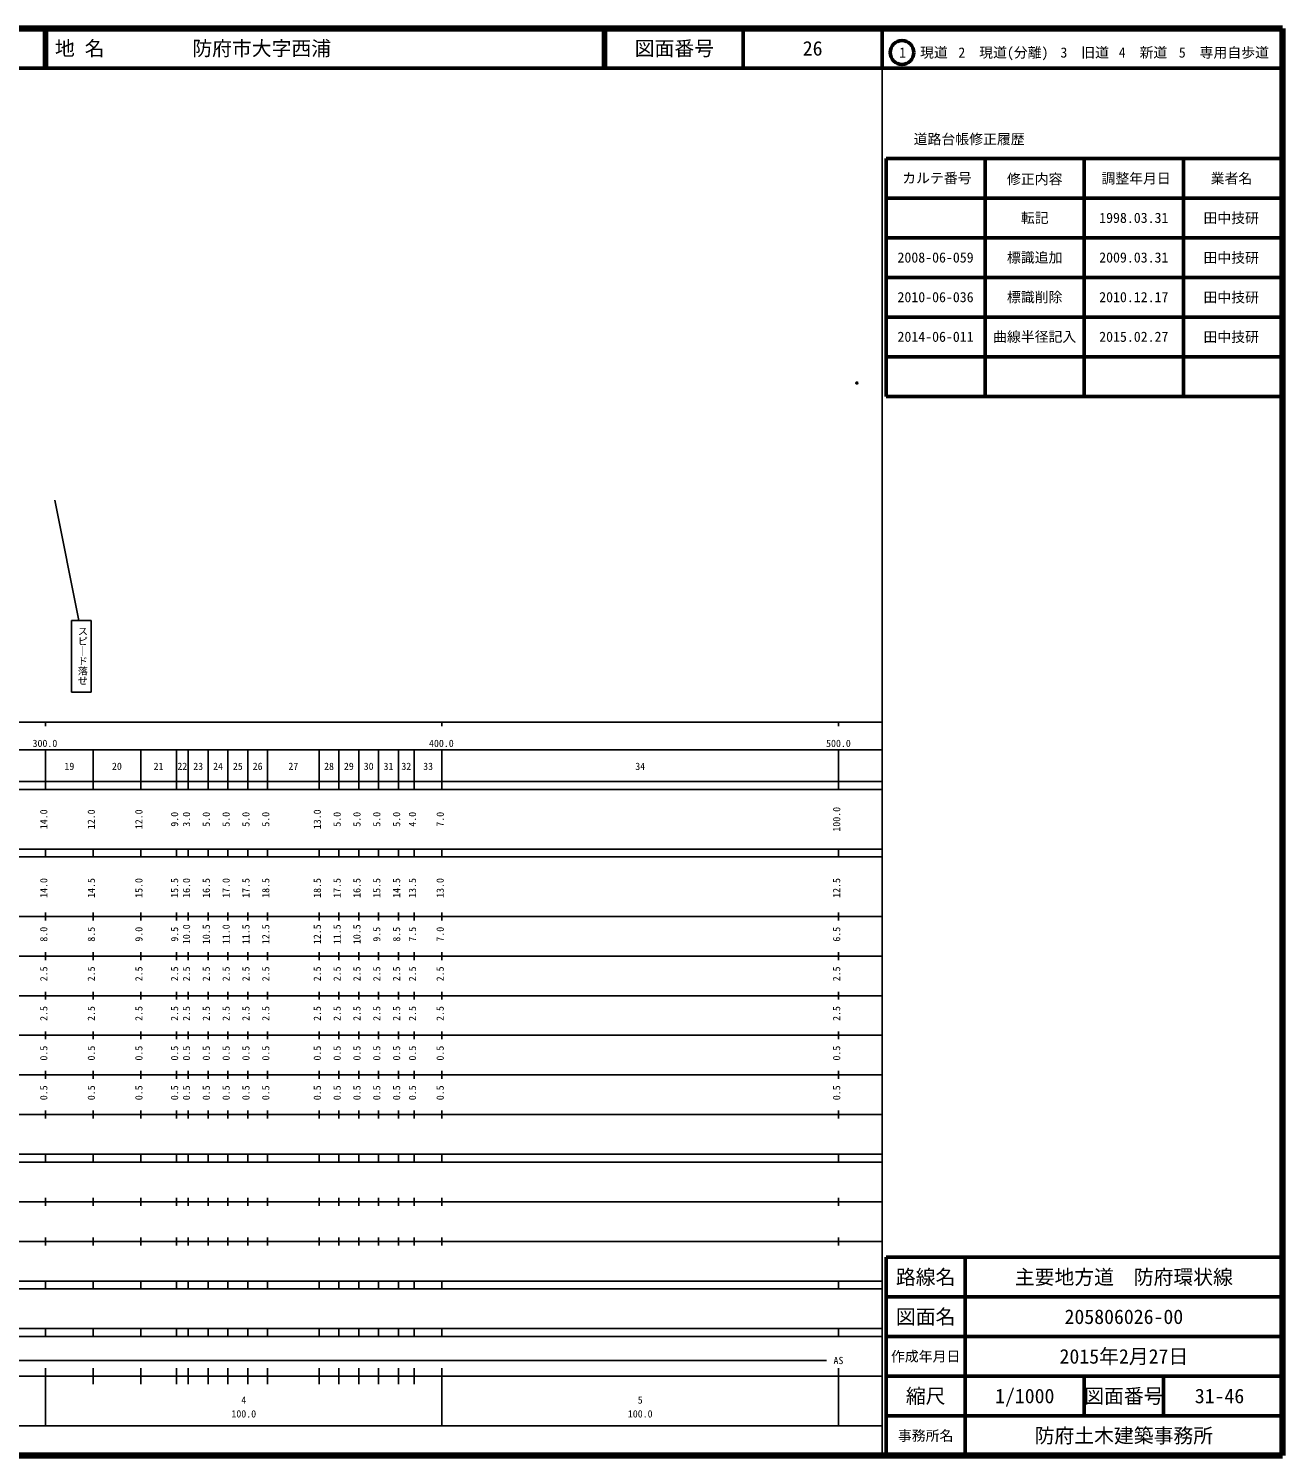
# Model space of a CAD drawing. Units: millimetres on the paper. Extents: x 40 to 680, y 20 to 380.
# Drawn here: x 363.7 to 680, y 20 to 380 of the extents above; entities that cross this region are included whole.
import ezdxf
from ezdxf.enums import TextEntityAlignment as Align

# ---------------------------------------------------------------- set-up
doc = ezdxf.new("R2010")
doc.units = ezdxf.units.MM
doc.header["$PDMODE"] = 32
doc.header["$PDSIZE"] = 0.5
doc.layers.add('M-OTRS', color=6, linetype='Continuous')
doc.layers.add('M-TTL-TXT', color=7, linetype='Continuous')
for name, color, linetype, lineweight in [('M-STR-STRC', 7, 'Continuous', 25), ('M-TTL', 2, 'Continuous', 140), ('M-TTL-BAND', 7, 'Continuous', 25), ('M-TTL-FRAM', 2, 'Continuous', 50), ('M-TTL-LINE', 7, 'Continuous', 50)]:
    doc.layers.add(name, color=color, linetype=linetype, lineweight=lineweight)
doc.styles.add('@ＭＳ ゴシック', font='')
doc.styles.add('ＭＳ ゴシック', font='')
doc.styles.get('@ＭＳ ゴシック').set_extended_font_data('@MS Gothic')
doc.styles.get('ＭＳ ゴシック').set_extended_font_data('MS Gothic')

msp = doc.modelspace()

# ---------------------------------------------------------------- linework, layer by layer
at = {"layer": 'M-OTRS'}
msp.add_point((572.659, 290.573), dxfattribs=at)
at = {"layer": 'M-STR-STRC'}
for p, q in [((370.325, 260.991), (376.418, 230.613)), ((374.514, 230.613), (379.514, 230.613)), ((374.514, 230.613), (374.514, 212.613)), ((379.514, 230.613), (379.514, 212.613)), ((374.514, 212.613), (379.514, 212.613))]:
    msp.add_line(p, q, dxfattribs=at)
at = {"layer": 'M-TTL'}
for p, q in [((680, 380), (40, 380)), ((680, 20), (680, 380)), ((40, 20), (680, 20))]:
    msp.add_line(p, q, dxfattribs=at)
at = {"layer": 'M-TTL-BAND'}
for p, q in [((579, 20), (579, 370)), ((40, 205), (579, 205)), ((368, 205), (368, 204)), ((468, 205), (468, 204)), ((568, 205), (568, 204)), ((68, 198), (579, 198)), ((368, 188), (368, 198)), ((380, 188), (380, 198)), ((392, 188), (392, 198)), ((401, 188), (401, 198)), ((404, 188), (404, 198)), ((409, 188), (409, 198)), ((414, 188), (414, 198)), ((419, 188), (419, 198)), ((424, 188), (424, 198)), ((437, 188), (437, 198)), ((442, 188), (442, 198)), ((447, 188), (447, 198)), ((452, 188), (452, 198)), ((457, 188), (457, 198)), ((461, 188), (461, 198)), ((468, 188), (468, 198)), ((568, 188), (568, 198)), ((40, 190), (579, 190)), ((40, 188), (579, 188)), ((40, 173), (579, 173)), ((368, 171), (368, 173)), ((380, 171), (380, 173)), ((392, 171), (392, 173)), ((401, 171), (401, 173)), ((404, 171), (404, 173)), ((409, 171), (409, 173)), ((414, 171), (414, 173)), ((419, 171), (419, 173)), ((424, 171), (424, 173)), ((437, 171), (437, 173)), ((442, 171), (442, 173)), ((447, 171), (447, 173)), ((452, 171), (452, 173)), ((457, 171), (457, 173)), ((461, 171), (461, 173)), ((468, 171), (468, 173)), ((568, 171), (568, 173)), ((40, 171), (579, 171)), ((40, 156), (579, 156)), ((368, 155), (368, 157)), ((380, 155), (380, 157)), ((392, 155), (392, 157)), ((401, 155), (401, 157)), ((404, 155), (404, 157)), ((409, 155), (409, 157)), ((414, 155), (414, 157)), ((419, 155), (419, 157)), ((424, 155), (424, 157)), ((437, 155), (437, 157)), ((442, 155), (442, 157)), ((447, 155), (447, 157)), ((452, 155), (452, 157)), ((457, 155), (457, 157)), ((461, 155), (461, 157)), ((468, 155), (468, 157)), ((568, 155), (568, 157)), ((46, 146), (579, 146)), ((368, 145), (368, 147)), ((380, 145), (380, 147)), ((392, 145), (392, 147)), ((401, 145), (401, 147)), ((404, 145), (404, 147)), ((409, 145), (409, 147)), ((414, 145), (414, 147)), ((419, 145), (419, 147)), ((424, 145), (424, 147)), ((437, 145), (437, 147)), ((442, 145), (442, 147)), ((447, 145), (447, 147)), ((452, 145), (452, 147)), ((457, 145), (457, 147)), ((461, 145), (461, 147)), ((468, 145), (468, 147)), ((568, 145), (568, 147)), ((368, 135), (368, 137)), ((380, 135), (380, 137)), ((392, 135), (392, 137)), ((401, 135), (401, 137)), ((404, 135), (404, 137)), ((409, 135), (409, 137)), ((414, 135), (414, 137)), ((419, 135), (419, 137)), ((424, 135), (424, 137)), ((437, 135), (437, 137)), ((442, 135), (442, 137)), ((447, 135), (447, 137)), ((452, 135), (452, 137)), ((457, 135), (457, 137)), ((461, 135), (461, 137)), ((468, 135), (468, 137)), ((568, 135), (568, 137)), ((52, 136), (579, 136)), ((46, 126), (579, 126)), ((368, 125), (368, 127)), ((380, 125), (380, 127)), ((392, 125), (392, 127)), ((401, 125), (401, 127)), ((404, 125), (404, 127)), ((409, 125), (409, 127)), ((414, 125), (414, 127)), ((419, 125), (419, 127)), ((424, 125), (424, 127)), ((437, 125), (437, 127)), ((442, 125), (442, 127)), ((447, 125), (447, 127)), ((452, 125), (452, 127)), ((457, 125), (457, 127)), ((461, 125), (461, 127)), ((468, 125), (468, 127)), ((568, 125), (568, 127)), ((52, 116), (579, 116)), ((368, 115), (368, 117)), ((380, 115), (380, 117)), ((392, 115), (392, 117)), ((401, 115), (401, 117)), ((404, 115), (404, 117)), ((409, 115), (409, 117)), ((414, 115), (414, 117)), ((419, 115), (419, 117)), ((424, 115), (424, 117)), ((437, 115), (437, 117)), ((442, 115), (442, 117)), ((447, 115), (447, 117)), ((452, 115), (452, 117)), ((457, 115), (457, 117)), ((461, 115), (461, 117)), ((468, 115), (468, 117)), ((568, 115), (568, 117)), ((46, 106), (579, 106)), ((368, 105), (368, 107)), ((380, 105), (380, 107)), ((392, 105), (392, 107)), ((401, 105), (401, 107)), ((404, 105), (404, 107)), ((409, 105), (409, 107)), ((414, 105), (414, 107)), ((419, 105), (419, 107)), ((424, 105), (424, 107)), ((437, 105), (437, 107)), ((442, 105), (442, 107)), ((447, 105), (447, 107)), ((452, 105), (452, 107)), ((457, 105), (457, 107)), ((461, 105), (461, 107)), ((468, 105), (468, 107)), ((568, 105), (568, 107)), ((40, 96), (579, 96)), ((40, 94), (579, 94)), ((368, 94), (368, 96)), ((380, 94), (380, 96)), ((392, 94), (392, 96)), ((401, 94), (401, 96)), ((404, 94), (404, 96)), ((409, 94), (409, 96)), ((414, 94), (414, 96)), ((419, 94), (419, 96)), ((424, 94), (424, 96)), ((437, 94), (437, 96)), ((442, 94), (442, 96)), ((447, 94), (447, 96)), ((452, 94), (452, 96)), ((457, 94), (457, 96)), ((461, 94), (461, 96)), ((468, 94), (468, 96)), ((568, 94), (568, 96)), ((49, 84), (579, 84)), ((368, 83), (368, 85)), ((380, 83), (380, 85)), ((392, 83), (392, 85)), ((401, 83), (401, 85)), ((404, 83), (404, 85)), ((409, 83), (409, 85)), ((414, 83), (414, 85)), ((419, 83), (419, 85)), ((424, 83), (424, 85)), ((437, 83), (437, 85)), ((442, 83), (442, 85)), ((447, 83), (447, 85)), ((452, 83), (452, 85)), ((457, 83), (457, 85)), ((461, 83), (461, 85)), ((468, 83), (468, 85)), ((568, 83), (568, 85)), ((40, 74), (579, 74)), ((368, 73), (368, 75)), ((380, 73), (380, 75)), ((392, 73), (392, 75)), ((401, 73), (401, 75)), ((404, 73), (404, 75)), ((409, 73), (409, 75)), ((414, 73), (414, 75)), ((419, 73), (419, 75)), ((424, 73), (424, 75)), ((437, 73), (437, 75)), ((442, 73), (442, 75)), ((447, 73), (447, 75)), ((452, 73), (452, 75)), ((457, 73), (457, 75)), ((461, 73), (461, 75)), ((468, 73), (468, 75)), ((568, 73), (568, 75)), ((40, 64), (579, 64)), ((40, 62), (579, 62)), ((368, 62), (368, 64)), ((380, 62), (380, 64)), ((392, 62), (392, 64)), ((401, 62), (401, 64)), ((404, 62), (404, 64)), ((409, 62), (409, 64)), ((414, 62), (414, 64)), ((419, 62), (419, 64)), ((424, 62), (424, 64)), ((437, 62), (437, 64)), ((442, 62), (442, 64)), ((447, 62), (447, 64)), ((452, 62), (452, 64)), ((457, 62), (457, 64)), ((461, 62), (461, 64)), ((468, 62), (468, 64)), ((568, 62), (568, 64)), ((40, 52), (579, 52)), ((368, 50), (368, 52)), ((380, 50), (380, 52)), ((392, 50), (392, 52)), ((401, 50), (401, 52)), ((404, 50), (404, 52)), ((409, 50), (409, 52)), ((414, 50), (414, 52)), ((419, 50), (419, 52)), ((424, 50), (424, 52)), ((437, 50), (437, 52)), ((442, 50), (442, 52)), ((447, 50), (447, 52)), ((452, 50), (452, 52)), ((457, 50), (457, 52)), ((461, 50), (461, 52)), ((468, 50), (468, 52)), ((568, 50), (568, 52)), ((40, 50), (579, 50)), ((71, 44), (565, 44)), ((40, 40), (579, 40)), ((368, 27.5), (368, 42)), ((380, 38), (380, 42)), ((392, 38), (392, 42)), ((401, 38), (401, 42)), ((404, 38), (404, 42)), ((409, 38), (409, 42)), ((414, 38), (414, 42)), ((419, 38), (419, 42)), ((424, 38), (424, 42)), ((437, 38), (437, 42)), ((442, 38), (442, 42)), ((447, 38), (447, 42)), ((452, 38), (452, 42)), ((457, 38), (457, 42)), ((461, 38), (461, 42)), ((468, 27.5), (468, 42)), ((568, 27.5), (568, 42)), ((68, 27.5), (579, 27.5))]:
    msp.add_line(p, q, dxfattribs=at)
at = {"layer": 'M-TTL-FRAM'}
for p, q in [((580, 347.197), (580, 287.197)), ((580, 347.197), (680, 347.197)), ((580, 287.197), (680, 287.197)), ((680, 70), (580, 70)), ((580, 70), (580, 20))]:
    msp.add_line(p, q, dxfattribs=at)
at = {"layer": 'M-TTL-LINE'}
for p, q in [((367.75, 380), (367.75, 370)), ((368.25, 380), (368.25, 370)), ((508.747, 380), (508.747, 370)), ((509.247, 380), (509.247, 370)), ((543.997, 380), (543.997, 370)), ((579, 380), (579, 370)), ((40, 370), (680, 370)), ((605, 347.197), (605, 287.197)), ((630, 347.197), (630, 287.197)), ((655, 347.197), (655, 287.197)), ((580, 337.197), (680, 337.197)), ((580, 327.197), (680, 327.197)), ((580, 317.197), (680, 317.197)), ((580, 307.197), (680, 307.197)), ((580, 297.197), (680, 297.197)), ((600, 70), (600, 20)), ((680, 60), (580, 60)), ((680, 50), (580, 50)), ((680, 40), (580, 40)), ((630, 40), (630, 30)), ((650, 40), (650, 30)), ((680, 30), (580, 30))]:
    msp.add_line(p, q, dxfattribs=at)
msp.add_circle((584.031, 373.958), 3, dxfattribs=at)

# ---------------------------------------------------------------- texts
at = {"layer": 'M-STR-STRC', "style": '@ＭＳ ゴシック'}
msp.add_text('スピ｜ド落せ', height=1.833, rotation=270, dxfattribs=at).set_placement((378.264, 229.226), align=Align.TOP_LEFT)
at = {"layer": 'M-TTL-BAND', "style": 'ＭＳ ゴシック'}
for s, p in [('300.0', (367.844, 198.195)), ('400.0', (467.844, 198.195)), ('500.0', (568, 198.195)), ('19', (374, 192.405)), ('20', (386, 192.405)), ('21', (396.5, 192.405)), ('22', (402.5, 192.405)), ('23', (406.5, 192.405)), ('24', (411.5, 192.405)), ('25', (416.5, 192.405)), ('26', (421.5, 192.405)), ('27', (430.5, 192.405)), ('28', (439.5, 192.405)), ('29', (444.5, 192.405)), ('30', (449.5, 192.405)), ('31', (454.5, 192.405)), ('32', (459, 192.405)), ('33', (464.5, 192.405)), ('34', (518, 192.405)), ('AS', (568, 42.5)), ('4', (418, 32.523)), ('5', (518, 32.523)), ('100.0', (418, 29.033)), ('100.0', (518, 29.033))]:
    msp.add_text(s, height=1.833, dxfattribs=at).set_placement(p, align=Align.BOTTOM_CENTER)
for s, p in [('14.0', (369, 180.5)), ('12.0', (381, 180.5)), ('12.0', (393, 180.5)), ('9.0', (402, 180.5)), ('3.0', (405, 180.5)), ('5.0', (410, 180.5)), ('5.0', (415, 180.5)), ('5.0', (420, 180.5)), ('5.0', (425, 180.5)), ('13.0', (438, 180.5)), ('5.0', (443, 180.5)), ('5.0', (448, 180.5)), ('5.0', (453, 180.5)), ('5.0', (458, 180.5)), ('4.0', (462, 180.5)), ('7.0', (469, 180.5)), ('100.0', (569, 180.5)), ('14.0', (369, 163.174)), ('14.5', (381, 163.174)), ('15.0', (393, 163.174)), ('15.5', (402, 163.174)), ('16.0', (405, 163.174)), ('16.5', (410, 163.174)), ('17.0', (415, 163.174)), ('17.5', (420, 163.174)), ('18.5', (425, 163.174)), ('18.5', (438, 163.174)), ('17.5', (443, 163.174)), ('16.5', (448, 163.174)), ('15.5', (453, 163.174)), ('14.5', (458, 163.174)), ('13.5', (462, 163.174)), ('13.0', (469, 163.174)), ('12.5', (569, 163.174)), ('8.0', (369, 151.5)), ('8.5', (381, 151.5)), ('9.0', (393, 151.5)), ('9.5', (402, 151.5)), ('10.0', (405, 151.5)), ('10.5', (410, 151.5)), ('11.0', (415, 151.5)), ('11.5', (420, 151.5)), ('12.5', (425, 151.5)), ('12.5', (438, 151.5)), ('11.5', (443, 151.5)), ('10.5', (448, 151.5)), ('9.5', (453, 151.5)), ('8.5', (458, 151.5)), ('7.5', (462, 151.5)), ('7.0', (469, 151.5)), ('6.5', (569, 151.5)), ('2.5', (369, 141.5)), ('2.5', (381, 141.5)), ('2.5', (393, 141.5)), ('2.5', (402, 141.5)), ('2.5', (405, 141.5)), ('2.5', (410, 141.5)), ('2.5', (415, 141.5)), ('2.5', (420, 141.5)), ('2.5', (425, 141.5)), ('2.5', (438, 141.5)), ('2.5', (443, 141.5)), ('2.5', (448, 141.5)), ('2.5', (453, 141.5)), ('2.5', (458, 141.5)), ('2.5', (462, 141.5)), ('2.5', (469, 141.5)), ('2.5', (569, 141.5)), ('2.5', (369, 131.5)), ('2.5', (381, 131.5)), ('2.5', (393, 131.5)), ('2.5', (402, 131.5)), ('2.5', (405, 131.5)), ('2.5', (410, 131.5)), ('2.5', (415, 131.5)), ('2.5', (420, 131.5)), ('2.5', (425, 131.5)), ('2.5', (438, 131.5)), ('2.5', (443, 131.5)), ('2.5', (448, 131.5)), ('2.5', (453, 131.5)), ('2.5', (458, 131.5)), ('2.5', (462, 131.5)), ('2.5', (469, 131.5)), ('2.5', (569, 131.5)), ('0.5', (369, 121.5)), ('0.5', (381, 121.5)), ('0.5', (393, 121.5)), ('0.5', (402, 121.5)), ('0.5', (405, 121.5)), ('0.5', (410, 121.5)), ('0.5', (415, 121.5)), ('0.5', (420, 121.5)), ('0.5', (425, 121.5)), ('0.5', (438, 121.5)), ('0.5', (443, 121.5)), ('0.5', (448, 121.5)), ('0.5', (453, 121.5)), ('0.5', (458, 121.5)), ('0.5', (462, 121.5)), ('0.5', (469, 121.5)), ('0.5', (569, 121.5)), ('0.5', (369, 111.5)), ('0.5', (381, 111.5)), ('0.5', (393, 111.5)), ('0.5', (402, 111.5)), ('0.5', (405, 111.5)), ('0.5', (410, 111.5)), ('0.5', (415, 111.5)), ('0.5', (420, 111.5)), ('0.5', (425, 111.5)), ('0.5', (438, 111.5)), ('0.5', (443, 111.5)), ('0.5', (448, 111.5)), ('0.5', (453, 111.5)), ('0.5', (458, 111.5)), ('0.5', (462, 111.5)), ('0.5', (469, 111.5)), ('0.5', (569, 111.5))]:
    msp.add_text(s, height=1.833, rotation=90, dxfattribs=at).set_placement(p, align=Align.BOTTOM_CENTER)
at = {"layer": 'M-TTL-TXT', "style": 'ＭＳ ゴシック'}
for s, p in [('地 名', (370.38, 375)), ('防府市大字西浦', (405.024, 375))]:
    msp.add_text(s, height=3.666, dxfattribs=at).set_placement(p, align=Align.MIDDLE_LEFT)
for s, height, p in [('図面番号', 3.666, (526.622, 375)), ('26', 3.666, (561.497, 375)), ('1\u3000現道', 2.566, (589.448, 373.958)), ('2\u3000現道(分離)', 2.566, (609.619, 373.958)), ('3\u3000旧道', 2.566, (630.121, 373.958)), ('4\u3000新道', 2.566, (644.824, 373.958)), ('5\u3000専用自歩道', 2.566, (665.228, 373.958)), ('道路台帳修正履歴', 2.566, (600.968, 352.113)), ('カルテ番号', 2.566, (592.839, 342.277)), ('修正内容', 2.566, (617.509, 342.023)), ('調整年月日', 2.566, (643.089, 342.197)), ('業者名', 2.566, (667.134, 342.197)), ('転記', 2.566, (617.5, 332.245)), ('1998.03.31', 2.566, (642.5, 332.245)), ('田中技研', 2.566, (667.077, 332.189)), ('2008-06-059', 2.566, (592.5, 322.245)), ('標識追加', 2.566, (617.5, 322.245)), ('2009.03.31', 2.566, (642.5, 322.245)), ('田中技研', 2.566, (667.077, 322.189)), ('2010-06-036', 2.566, (592.5, 312.245)), ('標識削除', 2.566, (617.5, 312.245)), ('2010.12.17', 2.566, (642.5, 312.245)), ('田中技研', 2.566, (667.077, 312.189)), ('2014-06-011', 2.566, (592.5, 302.245)), ('曲線半径記入', 2.566, (617.5, 302.245)), ('2015.02.27', 2.566, (642.5, 302.245)), ('田中技研', 2.566, (667.077, 302.189)), ('路線名', 3.666, (590, 65)), ('路線名', 3.666, (590, 65)), ('主要地方道\u3000防府環状線', 3.666, (640, 65)), ('図面名', 3.666, (590, 55)), ('図面名', 3.666, (590, 55)), ('205806026-00', 3.666, (640, 55)), ('2015年2月27日', 3.666, (640, 45)), ('作成年月日', 2.566, (590, 45)), ('作成年月日', 2.566, (590, 45)), ('縮尺', 3.666, (590, 35)), ('縮尺', 3.666, (590, 35)), ('1/1000', 3.666, (615, 35)), ('図面番号', 3.666, (640, 35)), ('図面番号', 3.666, (640, 35)), ('31-46', 3.666, (664.125, 35)), ('事務所名', 2.566, (590, 25)), ('事務所名', 2.566, (590, 25)), ('防府土木建築事務所', 3.666, (640, 25))]:
    msp.add_text(s, height=height, dxfattribs=at).set_placement(p, align=Align.MIDDLE_CENTER)

doc.saveas('drawing.dxf')
